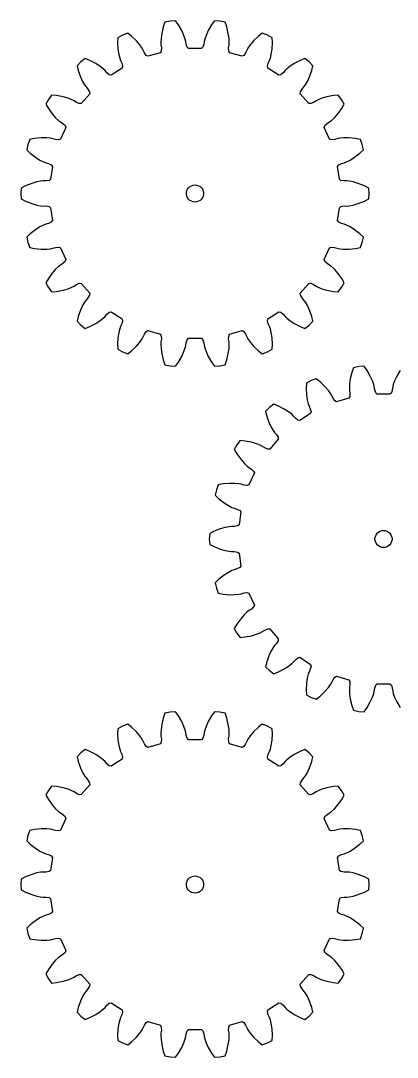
# Model space of a CAD drawing. Extents: x 0 to 193, y 0 to 182.
# Drawn here: x 0 to 66, y 0 to 181.9 of the extents above; entities that cross this region are included whole.
import ezdxf

# ---------------------------------------------------------------- set-up
doc = ezdxf.new("R2010")
doc.units = 0

msp = doc.modelspace()

# ---------------------------------------------------------------- linework, layer by layer
for p, q in [((27.16, 181.89), (26.21, 181.82)), ((27.66, 181.17), (27.16, 181.89)), ((33.96, 181.89), (33.45, 181.17)), ((34.91, 181.82), (33.96, 181.89)), ((25, 180.79), (24.73, 179.66)), ((25.28, 181.62), (25, 180.79)), ((26.21, 181.82), (25.28, 181.62)), ((28.24, 180.16), (27.66, 181.17)), ((28.62, 179.32), (28.24, 180.16)), ((32.87, 180.16), (32.5, 179.32)), ((33.45, 181.17), (32.87, 180.16)), ((35.84, 181.62), (34.91, 181.82)), ((36.12, 180.79), (35.84, 181.62)), ((36.39, 179.66), (36.12, 180.79)), ((17.03, 178.91), (16.99, 178.04)), ((17.86, 179.37), (17.03, 178.91)), ((18.75, 179.7), (17.86, 179.37)), ((19.44, 179.16), (18.75, 179.7)), ((20.28, 178.35), (19.44, 179.16)), ((20.88, 177.65), (20.28, 178.35)), ((24.6, 178.75), (24.57, 178.07)), ((24.73, 179.66), (24.6, 178.75)), ((28.84, 178.68), (28.62, 179.32)), ((28.94, 178.25), (28.84, 178.68)), ((29.01, 177.75), (28.94, 178.25)), ((32.17, 178.25), (32.1, 177.75)), ((32.27, 178.68), (32.17, 178.25)), ((32.5, 179.32), (32.27, 178.68)), ((36.52, 178.75), (36.39, 179.66)), ((36.55, 178.07), (36.52, 178.75)), ((40.84, 178.35), (40.24, 177.65)), ((41.67, 179.16), (40.84, 178.35)), ((42.36, 179.7), (41.67, 179.16)), ((43.25, 179.37), (42.36, 179.7)), ((44.09, 178.91), (43.25, 179.37)), ((44.12, 178.04), (44.09, 178.91)), ((16.99, 178.04), (17.05, 176.88)), ((17.05, 176.88), (17.18, 175.97)), ((21.27, 177.1), (20.88, 177.65)), ((21.49, 176.72), (21.27, 177.1)), ((21.7, 176.26), (21.49, 176.72)), ((24.64, 176.58), (24.49, 176.28)), ((24.57, 178.07), (24.59, 177.63)), ((24.59, 177.63), (24.66, 177.13)), ((24.66, 177.13), (24.64, 176.58)), ((29.19, 177.23), (29.01, 177.75)), ((29.42, 176.99), (29.19, 177.23)), ((31.7, 176.99), (29.42, 176.99)), ((31.93, 177.23), (31.7, 176.99)), ((32.1, 177.75), (31.93, 177.23)), ((36.45, 177.13), (36.52, 177.63)), ((36.47, 176.58), (36.45, 177.13)), ((36.63, 176.28), (36.47, 176.58)), ((36.52, 177.63), (36.55, 178.07)), ((39.62, 176.72), (39.42, 176.26)), ((39.84, 177.1), (39.62, 176.72)), ((40.24, 177.65), (39.84, 177.1)), ((43.93, 175.97), (44.07, 176.88)), ((44.07, 176.88), (44.12, 178.04)), ((10.55, 174.67), (9.87, 173.99)), ((11.31, 175.24), (10.55, 174.67)), ((12.12, 174.91), (11.31, 175.24)), ((13.15, 174.37), (12.12, 174.91)), ((17.18, 175.97), (17.35, 175.3)), ((17.35, 175.3), (17.49, 174.89)), ((17.49, 174.89), (17.7, 174.43)), ((22.01, 175.81), (21.7, 176.26)), ((22.31, 175.64), (22.01, 175.81)), ((24.49, 176.28), (22.31, 175.64)), ((38.81, 175.64), (36.63, 176.28)), ((39.1, 175.81), (38.81, 175.64)), ((39.42, 176.26), (39.1, 175.81)), ((43.41, 174.43), (43.62, 174.89)), ((43.62, 174.89), (43.77, 175.3)), ((43.77, 175.3), (43.93, 175.97)), ((48.99, 174.91), (47.96, 174.37)), ((49.81, 175.24), (48.99, 174.91)), ((50.57, 174.67), (49.81, 175.24)), ((51.24, 173.99), (50.57, 174.67)), ((9.87, 173.99), (10.08, 173.14)), ((10.08, 173.14), (10.47, 172.05)), ((13.92, 173.87), (13.15, 174.37)), ((14.46, 173.45), (13.92, 173.87)), ((14.78, 173.14), (14.46, 173.45)), ((15.1, 172.76), (14.78, 173.14)), ((17.78, 173.57), (15.86, 172.34)), ((17.7, 174.43), (17.84, 173.9)), ((17.84, 173.9), (17.78, 173.57)), ((43.28, 173.9), (43.41, 174.43)), ((43.34, 173.57), (43.28, 173.9)), ((45.26, 172.34), (43.34, 173.57)), ((46.34, 173.14), (46.01, 172.76)), ((46.66, 173.45), (46.34, 173.14)), ((47.19, 173.87), (46.66, 173.45)), ((47.96, 174.37), (47.19, 173.87)), ((50.65, 172.05), (51.03, 173.14)), ((51.03, 173.14), (51.24, 173.99)), ((10.47, 172.05), (10.85, 171.21)), ((10.85, 171.21), (11.2, 170.62)), ((15.53, 172.42), (15.1, 172.76)), ((15.86, 172.34), (15.53, 172.42)), ((45.59, 172.42), (45.26, 172.34)), ((46.01, 172.76), (45.59, 172.42)), ((49.92, 170.62), (50.26, 171.21)), ((50.26, 171.21), (50.65, 172.05)), ((11.2, 170.62), (11.45, 170.26)), ((11.45, 170.26), (11.78, 169.88)), ((11.78, 169.88), (12.06, 169.41)), ((12.06, 169.41), (12.1, 169.08)), ((49.02, 169.08), (49.05, 169.41)), ((49.05, 169.41), (49.33, 169.88)), ((49.33, 169.88), (49.66, 170.26)), ((49.66, 170.26), (49.92, 170.62)), ((4.85, 168.09), (4.4, 167.26)), ((5.42, 168.85), (4.85, 168.09)), ((6.29, 168.77), (5.42, 168.85)), ((7.43, 168.54), (6.29, 168.77)), ((8.32, 168.28), (7.43, 168.54)), ((8.95, 168.03), (8.32, 168.28)), ((9.34, 167.82), (8.95, 168.03)), ((9.76, 167.55), (9.34, 167.82)), ((10.27, 167.34), (9.76, 167.55)), ((10.6, 167.36), (10.27, 167.34)), ((12.1, 169.08), (10.6, 167.36)), ((50.51, 167.36), (49.02, 169.08)), ((50.85, 167.34), (50.51, 167.36)), ((51.36, 167.55), (50.85, 167.34)), ((51.78, 167.82), (51.36, 167.55)), ((52.17, 168.03), (51.78, 167.82)), ((52.8, 168.28), (52.17, 168.03)), ((53.68, 168.54), (52.8, 168.28)), ((54.82, 168.77), (53.68, 168.54)), ((55.69, 168.85), (54.82, 168.77)), ((56.26, 168.09), (55.69, 168.85)), ((56.72, 167.26), (56.26, 168.09)), ((4.4, 167.26), (4.84, 166.5)), ((4.84, 166.5), (5.51, 165.56)), ((5.51, 165.56), (6.12, 164.86)), ((55, 164.86), (55.6, 165.56)), ((55.6, 165.56), (56.28, 166.5)), ((56.28, 166.5), (56.72, 167.26)), ((6.12, 164.86), (6.61, 164.4)), ((6.61, 164.4), (6.96, 164.12)), ((6.96, 164.12), (7.39, 163.85)), ((7.39, 163.85), (7.79, 163.48)), ((53.33, 163.48), (53.73, 163.85)), ((53.73, 163.85), (54.15, 164.12)), ((54.15, 164.12), (54.5, 164.4)), ((54.5, 164.4), (55, 164.86)), ((7.91, 163.17), (6.97, 161.09)), ((7.79, 163.48), (7.91, 163.17)), ((53.2, 163.17), (53.33, 163.48)), ((54.15, 161.09), (53.2, 163.17)), ((1.24, 160.18), (1.04, 159.25)), ((1.57, 161.07), (1.24, 160.18)), ((2.43, 161.24), (1.57, 161.07)), ((3.59, 161.34), (2.43, 161.24)), ((4.51, 161.34), (3.59, 161.34)), ((5.19, 161.27), (4.51, 161.34)), ((5.62, 161.19), (5.19, 161.27)), ((6.1, 161.04), (5.62, 161.19)), ((6.65, 160.98), (6.1, 161.04)), ((6.97, 161.09), (6.65, 160.98)), ((54.47, 160.98), (54.15, 161.09)), ((55.01, 161.04), (54.47, 160.98)), ((55.5, 161.19), (55.01, 161.04)), ((55.93, 161.27), (55.5, 161.19)), ((56.61, 161.34), (55.93, 161.27)), ((57.53, 161.34), (56.61, 161.34)), ((58.68, 161.24), (57.53, 161.34)), ((59.55, 161.07), (58.68, 161.24)), ((59.88, 160.18), (59.55, 161.07)), ((60.08, 159.25), (59.88, 160.18)), ((1.04, 159.25), (1.67, 158.65)), ((1.67, 158.65), (2.59, 157.94)), ((58.53, 157.94), (59.44, 158.65)), ((59.44, 158.65), (60.08, 159.25)), ((2.59, 157.94), (3.37, 157.44)), ((3.37, 157.44), (3.97, 157.13)), ((3.97, 157.13), (4.38, 156.97)), ((4.38, 156.97), (4.86, 156.83)), ((4.86, 156.83), (5.35, 156.58)), ((5.35, 156.58), (5.56, 156.32)), ((55.55, 156.32), (55.76, 156.58)), ((55.76, 156.58), (56.25, 156.83)), ((56.25, 156.83), (56.73, 156.97)), ((56.73, 156.97), (57.14, 157.13)), ((57.14, 157.13), (57.75, 157.44)), ((57.75, 157.44), (58.53, 157.94)), ((5.56, 156.32), (5.24, 154.06)), ((55.88, 154.06), (55.55, 156.32)), ((0.85, 152.92), (0.07, 152.52)), ((1.93, 153.35), (0.85, 152.92)), ((2.81, 153.6), (1.93, 153.35)), ((3.48, 153.73), (2.81, 153.6)), ((3.92, 153.77), (3.48, 153.73)), ((4.42, 153.77), (3.92, 153.77)), ((4.96, 153.87), (4.42, 153.77)), ((5.24, 154.06), (4.96, 153.87)), ((29.44, 152.58), (29.68, 152.79)), ((29.68, 152.79), (29.95, 152.94)), ((29.95, 152.94), (30.25, 153.04)), ((30.25, 153.04), (30.56, 153.07)), ((30.56, 153.07), (30.87, 153.04)), ((30.87, 153.04), (31.17, 152.94)), ((31.17, 152.94), (31.44, 152.79)), ((31.44, 152.79), (31.67, 152.58)), ((56.15, 153.87), (55.88, 154.06)), ((56.69, 153.77), (56.15, 153.87)), ((57.19, 153.77), (56.69, 153.77)), ((57.63, 153.73), (57.19, 153.77)), ((58.3, 153.6), (57.63, 153.73)), ((59.19, 153.35), (58.3, 153.6)), ((60.27, 152.92), (59.19, 153.35)), ((61.05, 152.52), (60.27, 152.92)), ((0.07, 152.52), (0, 151.57)), ((0, 151.57), (0.07, 150.62)), ((29.07, 151.73), (29.13, 152.04)), ((29.07, 151.42), (29.07, 151.73)), ((29.13, 151.11), (29.07, 151.42)), ((29.13, 152.04), (29.26, 152.32)), ((29.26, 150.82), (29.13, 151.11)), ((29.26, 152.32), (29.44, 152.58)), ((31.67, 152.58), (31.86, 152.32)), ((31.86, 152.32), (31.98, 152.04)), ((31.98, 151.11), (31.86, 150.82)), ((31.98, 152.04), (32.05, 151.73)), ((32.05, 151.42), (31.98, 151.11)), ((32.05, 151.73), (32.05, 151.42)), ((61.12, 151.57), (61.05, 152.52)), ((61.05, 150.62), (61.12, 151.57)), ((0.07, 150.62), (0.85, 150.23)), ((0.85, 150.23), (1.93, 149.8)), ((1.93, 149.8), (2.81, 149.54)), ((2.81, 149.54), (3.48, 149.41)), ((3.48, 149.41), (3.92, 149.37)), ((3.92, 149.37), (4.42, 149.38)), ((4.42, 149.38), (4.96, 149.28)), ((4.96, 149.28), (5.24, 149.08)), ((29.44, 150.57), (29.26, 150.82)), ((29.68, 150.36), (29.44, 150.57)), ((29.95, 150.2), (29.68, 150.36)), ((30.25, 150.11), (29.95, 150.2)), ((30.56, 150.07), (30.25, 150.11)), ((30.87, 150.11), (30.56, 150.07)), ((31.17, 150.2), (30.87, 150.11)), ((31.44, 150.36), (31.17, 150.2)), ((31.67, 150.57), (31.44, 150.36)), ((31.86, 150.82), (31.67, 150.57)), ((55.88, 149.08), (56.15, 149.28)), ((56.15, 149.28), (56.69, 149.38)), ((56.69, 149.38), (57.19, 149.37)), ((57.19, 149.37), (57.63, 149.41)), ((57.63, 149.41), (58.3, 149.54)), ((58.3, 149.54), (59.19, 149.8)), ((59.19, 149.8), (60.27, 150.23)), ((60.27, 150.23), (61.05, 150.62)), ((5.24, 149.08), (5.56, 146.83)), ((55.55, 146.83), (55.88, 149.08)), ((3.37, 145.71), (2.59, 145.21)), ((3.97, 146.02), (3.37, 145.71)), ((4.38, 146.18), (3.97, 146.02)), ((4.86, 146.32), (4.38, 146.18)), ((5.35, 146.56), (4.86, 146.32)), ((5.56, 146.83), (5.35, 146.56)), ((55.76, 146.56), (55.55, 146.83)), ((56.25, 146.32), (55.76, 146.56)), ((56.73, 146.18), (56.25, 146.32)), ((57.14, 146.02), (56.73, 146.18)), ((57.75, 145.71), (57.14, 146.02)), ((58.53, 145.21), (57.75, 145.71)), ((1.67, 144.5), (1.04, 143.89)), ((1.04, 143.89), (1.24, 142.96)), ((2.59, 145.21), (1.67, 144.5)), ((59.44, 144.5), (58.53, 145.21)), ((60.08, 143.89), (59.44, 144.5)), ((59.88, 142.96), (60.08, 143.89)), ((1.24, 142.96), (1.57, 142.07)), ((1.57, 142.07), (2.43, 141.91)), ((2.43, 141.91), (3.59, 141.8)), ((4.51, 141.81), (5.19, 141.87)), ((5.19, 141.87), (5.62, 141.96)), ((5.62, 141.96), (6.1, 142.1)), ((6.1, 142.1), (6.65, 142.16)), ((6.65, 142.16), (6.97, 142.05)), ((6.97, 142.05), (7.91, 139.98)), ((53.2, 139.98), (54.15, 142.05)), ((54.15, 142.05), (54.47, 142.16)), ((54.47, 142.16), (55.01, 142.1)), ((55.01, 142.1), (55.5, 141.96)), ((55.5, 141.96), (55.93, 141.87)), ((55.93, 141.87), (56.61, 141.81)), ((57.53, 141.8), (58.68, 141.91)), ((58.68, 141.91), (59.55, 142.07)), ((59.55, 142.07), (59.88, 142.96)), ((3.59, 141.8), (4.51, 141.81)), ((56.61, 141.81), (57.53, 141.8)), ((6.12, 138.28), (5.51, 137.59)), ((6.61, 138.75), (6.12, 138.28)), ((6.96, 139.02), (6.61, 138.75)), ((7.39, 139.29), (6.96, 139.02)), ((7.79, 139.66), (7.39, 139.29)), ((7.91, 139.98), (7.79, 139.66)), ((53.33, 139.66), (53.2, 139.98)), ((53.73, 139.29), (53.33, 139.66)), ((54.15, 139.02), (53.73, 139.29)), ((54.5, 138.75), (54.15, 139.02)), ((55, 138.28), (54.5, 138.75)), ((55.6, 137.59), (55, 138.28)), ((4.84, 136.64), (4.4, 135.89)), ((5.51, 137.59), (4.84, 136.64)), ((56.28, 136.64), (55.6, 137.59)), ((56.72, 135.89), (56.28, 136.64)), ((4.4, 135.89), (4.85, 135.05)), ((4.85, 135.05), (5.42, 134.29)), ((6.29, 134.38), (7.43, 134.6)), ((7.43, 134.6), (8.32, 134.86)), ((8.32, 134.86), (8.95, 135.12)), ((8.95, 135.12), (9.34, 135.32)), ((9.34, 135.32), (9.76, 135.6)), ((9.76, 135.6), (10.27, 135.81)), ((10.27, 135.81), (10.6, 135.79)), ((10.6, 135.79), (12.1, 134.07)), ((49.02, 134.07), (50.51, 135.79)), ((50.51, 135.79), (50.85, 135.81)), ((50.85, 135.81), (51.36, 135.6)), ((51.36, 135.6), (51.78, 135.32)), ((51.78, 135.32), (52.17, 135.12)), ((52.17, 135.12), (52.8, 134.86)), ((52.8, 134.86), (53.68, 134.6)), ((53.68, 134.6), (54.82, 134.38)), ((55.69, 134.29), (56.26, 135.05)), ((56.26, 135.05), (56.72, 135.89)), ((5.42, 134.29), (6.29, 134.38)), ((11.45, 132.88), (11.2, 132.52)), ((11.78, 133.26), (11.45, 132.88)), ((12.06, 133.73), (11.78, 133.26)), ((12.1, 134.07), (12.06, 133.73)), ((49.05, 133.73), (49.02, 134.07)), ((49.33, 133.26), (49.05, 133.73)), ((49.66, 132.88), (49.33, 133.26)), ((49.92, 132.52), (49.66, 132.88)), ((54.82, 134.38), (55.69, 134.29)), ((10.47, 131.1), (10.08, 130)), ((10.85, 131.94), (10.47, 131.1)), ((11.2, 132.52), (10.85, 131.94)), ((50.26, 131.94), (49.92, 132.52)), ((50.65, 131.1), (50.26, 131.94)), ((51.03, 130), (50.65, 131.1)), ((10.08, 130), (9.87, 129.15)), ((9.87, 129.15), (10.55, 128.48)), ((13.15, 128.77), (13.92, 129.27)), ((13.92, 129.27), (14.46, 129.7)), ((14.46, 129.7), (14.78, 130)), ((14.78, 130), (15.1, 130.38)), ((15.1, 130.38), (15.53, 130.73)), ((15.53, 130.73), (15.86, 130.81)), ((15.86, 130.81), (17.78, 129.58)), ((17.84, 129.24), (17.7, 128.71)), ((17.78, 129.58), (17.84, 129.24)), ((43.28, 129.24), (43.34, 129.58)), ((43.41, 128.71), (43.28, 129.24)), ((43.34, 129.58), (45.26, 130.81)), ((45.26, 130.81), (45.59, 130.73)), ((45.59, 130.73), (46.01, 130.38)), ((46.01, 130.38), (46.34, 130)), ((46.34, 130), (46.66, 129.7)), ((46.66, 129.7), (47.19, 129.27)), ((47.19, 129.27), (47.96, 128.77)), ((50.57, 128.48), (51.24, 129.15)), ((51.24, 129.15), (51.03, 130)), ((10.55, 128.48), (11.31, 127.91)), ((11.31, 127.91), (12.12, 128.24)), ((12.12, 128.24), (13.15, 128.77)), ((17.35, 127.84), (17.18, 127.18)), ((17.49, 128.26), (17.35, 127.84)), ((17.7, 128.71), (17.49, 128.26)), ((21.7, 126.89), (22.01, 127.34)), ((22.01, 127.34), (22.31, 127.51)), ((22.31, 127.51), (24.49, 126.87)), ((36.63, 126.87), (38.81, 127.51)), ((38.81, 127.51), (39.1, 127.34)), ((39.1, 127.34), (39.42, 126.89)), ((43.62, 128.26), (43.41, 128.71)), ((43.77, 127.84), (43.62, 128.26)), ((43.93, 127.18), (43.77, 127.84)), ((47.96, 128.77), (48.99, 128.24)), ((48.99, 128.24), (49.81, 127.91)), ((49.81, 127.91), (50.57, 128.48)), ((17.05, 126.27), (16.99, 125.11)), ((17.18, 127.18), (17.05, 126.27)), ((20.88, 125.49), (21.27, 126.05)), ((21.27, 126.05), (21.49, 126.43)), ((21.49, 126.43), (21.7, 126.89)), ((24.49, 126.87), (24.64, 126.56)), ((24.59, 125.52), (24.57, 125.08)), ((24.66, 126.02), (24.59, 125.52)), ((24.64, 126.56), (24.66, 126.02)), ((29.01, 125.39), (29.19, 125.91)), ((29.19, 125.91), (29.42, 126.16)), ((29.42, 126.16), (31.7, 126.16)), ((31.7, 126.16), (31.93, 125.91)), ((31.93, 125.91), (32.1, 125.39)), ((36.45, 126.02), (36.47, 126.56)), ((36.52, 125.52), (36.45, 126.02)), ((36.47, 126.56), (36.63, 126.87)), ((36.55, 125.08), (36.52, 125.52)), ((39.42, 126.89), (39.62, 126.43)), ((39.62, 126.43), (39.84, 126.05)), ((39.84, 126.05), (40.24, 125.49)), ((44.07, 126.27), (43.93, 127.18)), ((44.12, 125.11), (44.07, 126.27)), ((16.99, 125.11), (17.03, 124.23)), ((17.03, 124.23), (17.86, 123.78)), ((17.86, 123.78), (18.75, 123.44)), ((18.75, 123.44), (19.44, 123.99)), ((19.44, 123.99), (20.28, 124.79)), ((20.28, 124.79), (20.88, 125.49)), ((24.57, 125.08), (24.6, 124.4)), ((24.6, 124.4), (24.73, 123.49)), ((28.24, 122.98), (28.62, 123.82)), ((28.62, 123.82), (28.84, 124.47)), ((28.84, 124.47), (28.94, 124.89)), ((28.94, 124.89), (29.01, 125.39)), ((32.1, 125.39), (32.17, 124.89)), ((32.17, 124.89), (32.27, 124.47)), ((32.27, 124.47), (32.5, 123.82)), ((32.5, 123.82), (32.87, 122.98)), ((36.39, 123.49), (36.52, 124.4)), ((36.52, 124.4), (36.55, 125.08)), ((40.24, 125.49), (40.84, 124.79)), ((40.84, 124.79), (41.67, 123.99)), ((41.67, 123.99), (42.36, 123.44)), ((42.36, 123.44), (43.25, 123.78)), ((43.25, 123.78), (44.09, 124.23)), ((44.09, 124.23), (44.12, 125.11)), ((24.73, 123.49), (25, 122.36)), ((25, 122.36), (25.28, 121.53)), ((27.16, 121.26), (27.66, 121.97)), ((27.66, 121.97), (28.24, 122.98)), ((32.87, 122.98), (33.45, 121.97)), ((33.45, 121.97), (33.96, 121.26)), ((35.84, 121.53), (36.12, 122.36)), ((36.12, 122.36), (36.39, 123.49)), ((25.28, 121.53), (26.21, 121.33)), ((26.21, 121.33), (27.16, 121.26)), ((33.96, 121.26), (34.91, 121.33)), ((34.91, 121.33), (35.84, 121.53)), ((58.05, 120.16), (57.78, 119.03)), ((58.34, 120.99), (58.05, 120.16)), ((59.27, 121.19), (58.34, 120.99)), ((60.22, 121.26), (59.27, 121.19)), ((60.72, 120.54), (60.22, 121.26)), ((61.3, 119.53), (60.72, 120.54)), ((66.51, 120.54), (65.93, 119.53)), ((50.09, 118.28), (50.05, 117.41)), ((50.92, 118.74), (50.09, 118.28)), ((51.81, 119.07), (50.92, 118.74)), ((52.5, 118.53), (51.81, 119.07)), ((53.34, 117.72), (52.5, 118.53)), ((57.78, 119.03), (57.66, 118.12)), ((61.68, 118.69), (61.3, 119.53)), ((61.9, 118.05), (61.68, 118.69)), ((65.55, 118.69), (65.33, 118.05)), ((65.93, 119.53), (65.55, 118.69)), ((50.05, 117.41), (50.11, 116.25)), ((53.94, 117.02), (53.34, 117.72)), ((54.33, 116.47), (53.94, 117.02)), ((54.55, 116.09), (54.33, 116.47)), ((57.66, 118.12), (57.63, 117.44)), ((57.63, 117.44), (57.65, 117)), ((57.65, 117), (57.72, 116.5)), ((57.72, 116.5), (57.7, 115.95)), ((62, 117.62), (61.9, 118.05)), ((62.07, 117.12), (62, 117.62)), ((62.24, 116.61), (62.07, 117.12)), ((62.48, 116.36), (62.24, 116.61)), ((64.99, 116.61), (64.75, 116.36)), ((65.16, 117.12), (64.99, 116.61)), ((65.23, 117.62), (65.16, 117.12)), ((65.33, 118.05), (65.23, 117.62)), ((44.37, 114.61), (43.6, 114.04)), ((45.18, 114.28), (44.37, 114.61)), ((50.11, 116.25), (50.24, 115.34)), ((50.24, 115.34), (50.41, 114.68)), ((50.41, 114.68), (50.55, 114.26)), ((54.76, 115.63), (54.55, 116.09)), ((55.07, 115.18), (54.76, 115.63)), ((55.36, 115.01), (55.07, 115.18)), ((57.55, 115.65), (55.36, 115.01)), ((57.7, 115.95), (57.55, 115.65)), ((64.75, 116.36), (62.48, 116.36)), ((43.6, 114.04), (42.93, 113.37)), ((42.93, 113.37), (43.14, 112.51)), ((46.21, 113.74), (45.18, 114.28)), ((46.98, 113.24), (46.21, 113.74)), ((47.52, 112.82), (46.98, 113.24)), ((47.83, 112.51), (47.52, 112.82)), ((50.83, 112.94), (48.92, 111.71)), ((50.55, 114.26), (50.76, 113.8)), ((50.76, 113.8), (50.9, 113.27)), ((50.9, 113.27), (50.83, 112.94)), ((43.14, 112.51), (43.53, 111.42)), ((43.53, 111.42), (43.91, 110.58)), ((48.16, 112.13), (47.83, 112.51)), ((48.59, 111.79), (48.16, 112.13)), ((48.92, 111.71), (48.59, 111.79)), ((43.91, 110.58), (44.25, 109.99)), ((44.25, 109.99), (44.51, 109.63)), ((44.51, 109.63), (44.84, 109.26)), ((44.84, 109.26), (45.12, 108.79)), ((37.91, 107.46), (37.45, 106.63)), ((38.48, 108.23), (37.91, 107.46)), ((39.35, 108.14), (38.48, 108.23)), ((40.49, 107.92), (39.35, 108.14)), ((41.37, 107.65), (40.49, 107.92)), ((42.01, 107.4), (41.37, 107.65)), ((42.4, 107.19), (42.01, 107.4)), ((45.15, 108.45), (43.66, 106.73)), ((45.12, 108.79), (45.15, 108.45)), ((37.45, 106.63), (37.89, 105.87)), ((37.89, 105.87), (38.57, 104.93)), ((42.82, 106.92), (42.4, 107.19)), ((43.32, 106.71), (42.82, 106.92)), ((43.66, 106.73), (43.32, 106.71)), ((38.57, 104.93), (39.18, 104.23)), ((39.18, 104.23), (39.67, 103.77)), ((39.67, 103.77), (40.02, 103.5)), ((40.02, 103.5), (40.44, 103.22)), ((40.97, 102.54), (40.02, 100.47)), ((40.44, 103.22), (40.84, 102.85)), ((40.84, 102.85), (40.97, 102.54)), ((34.63, 100.44), (34.3, 99.55)), ((35.49, 100.61), (34.63, 100.44)), ((36.65, 100.71), (35.49, 100.61)), ((37.57, 100.71), (36.65, 100.71)), ((38.25, 100.64), (37.57, 100.71)), ((38.68, 100.56), (38.25, 100.64)), ((39.16, 100.41), (38.68, 100.56)), ((39.7, 100.36), (39.16, 100.41)), ((40.02, 100.47), (39.7, 100.36)), ((34.3, 99.55), (34.09, 98.62)), ((34.09, 98.62), (34.73, 98.02)), ((34.73, 98.02), (35.65, 97.31)), ((35.65, 97.31), (36.42, 96.81)), ((36.42, 96.81), (37.03, 96.5)), ((37.03, 96.5), (37.44, 96.34)), ((37.44, 96.34), (37.92, 96.2)), ((37.92, 96.2), (38.41, 95.95)), ((38.62, 95.69), (38.3, 93.43)), ((38.41, 95.95), (38.62, 95.69)), ((35.87, 92.98), (34.99, 92.72)), ((36.54, 93.1), (35.87, 92.98)), ((36.98, 93.14), (36.54, 93.1)), ((37.48, 93.14), (36.98, 93.14)), ((38.02, 93.24), (37.48, 93.14)), ((38.3, 93.43), (38.02, 93.24)), ((33.13, 91.89), (33.06, 90.94)), ((33.06, 90.94), (33.13, 90)), ((33.91, 92.29), (33.13, 91.89)), ((34.99, 92.72), (33.91, 92.29)), ((62.12, 91.1), (62.19, 91.41)), ((62.12, 90.79), (62.12, 91.1)), ((62.19, 91.41), (62.32, 91.69)), ((62.32, 91.69), (62.5, 91.95)), ((62.5, 91.95), (62.73, 92.16)), ((62.73, 92.16), (63.01, 92.31)), ((63.01, 92.31), (63.3, 92.41)), ((63.3, 92.41), (63.62, 92.44)), ((63.62, 92.44), (63.93, 92.41)), ((63.93, 92.41), (64.23, 92.31)), ((64.23, 92.31), (64.5, 92.16)), ((64.5, 92.16), (64.73, 91.95)), ((64.73, 91.95), (64.91, 91.69)), ((64.91, 91.69), (65.04, 91.41)), ((65.04, 91.41), (65.11, 91.1)), ((65.11, 91.1), (65.11, 90.79)), ((33.13, 90), (33.91, 89.6)), ((33.91, 89.6), (34.99, 89.17)), ((34.99, 89.17), (35.87, 88.91)), ((62.19, 90.48), (62.12, 90.79)), ((62.32, 90.19), (62.19, 90.48)), ((62.5, 89.94), (62.32, 90.19)), ((62.73, 89.73), (62.5, 89.94)), ((63.01, 89.57), (62.73, 89.73)), ((63.3, 89.48), (63.01, 89.57)), ((63.62, 89.44), (63.3, 89.48)), ((63.93, 89.48), (63.62, 89.44)), ((64.23, 89.57), (63.93, 89.48)), ((64.5, 89.73), (64.23, 89.57)), ((64.73, 89.94), (64.5, 89.73)), ((64.91, 90.19), (64.73, 89.94)), ((65.04, 90.48), (64.91, 90.19)), ((65.11, 90.79), (65.04, 90.48)), ((35.87, 88.91), (36.54, 88.79)), ((36.54, 88.79), (36.98, 88.75)), ((36.98, 88.75), (37.48, 88.75)), ((37.48, 88.75), (38.02, 88.65)), ((38.02, 88.65), (38.3, 88.45)), ((38.3, 88.45), (38.62, 86.2)), ((37.44, 85.55), (37.03, 85.39)), ((37.92, 85.69), (37.44, 85.55)), ((38.41, 85.93), (37.92, 85.69)), ((38.62, 86.2), (38.41, 85.93)), ((34.73, 83.87), (34.09, 83.26)), ((35.65, 84.58), (34.73, 83.87)), ((36.42, 85.08), (35.65, 84.58)), ((37.03, 85.39), (36.42, 85.08)), ((34.09, 83.26), (34.3, 82.33)), ((34.3, 82.33), (34.63, 81.44)), ((34.63, 81.44), (35.49, 81.28)), ((35.49, 81.28), (36.65, 81.17)), ((36.65, 81.17), (37.57, 81.18)), ((37.57, 81.18), (38.25, 81.25)), ((38.25, 81.25), (38.68, 81.33)), ((38.68, 81.33), (39.16, 81.47)), ((39.16, 81.47), (39.7, 81.53)), ((39.7, 81.53), (40.02, 81.42)), ((40.02, 81.42), (40.97, 79.35)), ((40.02, 78.39), (39.67, 78.12)), ((40.44, 78.66), (40.02, 78.39)), ((40.84, 79.04), (40.44, 78.66)), ((40.97, 79.35), (40.84, 79.04)), ((38.57, 76.96), (37.89, 76.02)), ((39.18, 77.65), (38.57, 76.96)), ((39.67, 78.12), (39.18, 77.65)), ((37.89, 76.02), (37.45, 75.26)), ((37.45, 75.26), (37.91, 74.42)), ((42.01, 74.49), (42.4, 74.69)), ((42.4, 74.69), (42.82, 74.97)), ((42.82, 74.97), (43.32, 75.18)), ((43.32, 75.18), (43.66, 75.16)), ((43.66, 75.16), (45.15, 73.44)), ((37.91, 74.42), (38.48, 73.66)), ((38.48, 73.66), (39.35, 73.75)), ((39.35, 73.75), (40.49, 73.97)), ((40.49, 73.97), (41.37, 74.24)), ((41.37, 74.24), (42.01, 74.49)), ((45.12, 73.1), (44.84, 72.63)), ((45.15, 73.44), (45.12, 73.1)), ((43.91, 71.31), (43.53, 70.47)), ((44.25, 71.89), (43.91, 71.31)), ((44.51, 72.25), (44.25, 71.89)), ((44.84, 72.63), (44.51, 72.25)), ((43.14, 69.37), (42.93, 68.52)), ((43.53, 70.47), (43.14, 69.37)), ((47.52, 69.07), (47.83, 69.37)), ((47.83, 69.37), (48.16, 69.75)), ((48.16, 69.75), (48.59, 70.1)), ((48.59, 70.1), (48.92, 70.18)), ((48.92, 70.18), (50.83, 68.95)), ((42.93, 68.52), (43.6, 67.85)), ((43.6, 67.85), (44.37, 67.28)), ((44.37, 67.28), (45.18, 67.61)), ((45.18, 67.61), (46.21, 68.14)), ((46.21, 68.14), (46.98, 68.65)), ((46.98, 68.65), (47.52, 69.07)), ((50.55, 67.63), (50.41, 67.21)), ((50.76, 68.08), (50.55, 67.63)), ((50.9, 68.61), (50.76, 68.08)), ((50.83, 68.95), (50.9, 68.61)), ((50.11, 65.64), (50.05, 64.48)), ((50.24, 66.55), (50.11, 65.64)), ((50.41, 67.21), (50.24, 66.55)), ((54.33, 65.42), (54.55, 65.8)), ((54.55, 65.8), (54.76, 66.26)), ((54.76, 66.26), (55.07, 66.71)), ((55.07, 66.71), (55.36, 66.88)), ((55.36, 66.88), (57.55, 66.24)), ((57.55, 66.24), (57.7, 65.94)), ((57.7, 65.94), (57.72, 65.39)), ((62.24, 65.28), (62.48, 65.53)), ((62.48, 65.53), (64.75, 65.53)), ((64.75, 65.53), (64.99, 65.28)), ((50.05, 64.48), (50.09, 63.6)), ((52.5, 63.36), (53.34, 64.16)), ((53.34, 64.16), (53.94, 64.86)), ((53.94, 64.86), (54.33, 65.42)), ((57.65, 64.89), (57.63, 64.45)), ((57.63, 64.45), (57.66, 63.77)), ((57.72, 65.39), (57.65, 64.89)), ((57.66, 63.77), (57.78, 62.86)), ((61.68, 63.19), (61.9, 63.84)), ((61.9, 63.84), (62, 64.27)), ((62, 64.27), (62.07, 64.76)), ((62.07, 64.76), (62.24, 65.28)), ((64.99, 65.28), (65.16, 64.76)), ((65.16, 64.76), (65.23, 64.27)), ((65.23, 64.27), (65.33, 63.84)), ((65.33, 63.84), (65.55, 63.19)), ((50.09, 63.6), (50.92, 63.15)), ((50.92, 63.15), (51.81, 62.82)), ((51.81, 62.82), (52.5, 63.36)), ((57.78, 62.86), (58.05, 61.73)), ((60.72, 61.35), (61.3, 62.35)), ((61.3, 62.35), (61.68, 63.19)), ((65.55, 63.19), (65.93, 62.35)), ((65.93, 62.35), (66.51, 61.35)), ((25.28, 60.36), (25, 59.53)), ((26.21, 60.56), (25.28, 60.36)), ((27.16, 60.63), (26.21, 60.56)), ((27.66, 59.91), (27.16, 60.63)), ((33.96, 60.63), (33.45, 59.91)), ((34.91, 60.56), (33.96, 60.63)), ((35.84, 60.36), (34.91, 60.56)), ((36.12, 59.53), (35.84, 60.36)), ((58.05, 61.73), (58.34, 60.9)), ((58.34, 60.9), (59.27, 60.7)), ((59.27, 60.7), (60.22, 60.63)), ((60.22, 60.63), (60.72, 61.35)), ((18.75, 58.44), (17.86, 58.11)), ((19.44, 57.9), (18.75, 58.44)), ((24.73, 58.4), (24.6, 57.49)), ((25, 59.53), (24.73, 58.4)), ((28.24, 58.9), (27.66, 59.91)), ((28.62, 58.07), (28.24, 58.9)), ((32.87, 58.9), (32.5, 58.07)), ((33.45, 59.91), (32.87, 58.9)), ((36.39, 58.4), (36.12, 59.53)), ((36.52, 57.49), (36.39, 58.4)), ((42.36, 58.44), (41.67, 57.9)), ((43.25, 58.11), (42.36, 58.44)), ((17.03, 57.66), (16.99, 56.78)), ((16.99, 56.78), (17.05, 55.62)), ((17.86, 58.11), (17.03, 57.66)), ((20.28, 57.09), (19.44, 57.9)), ((20.88, 56.4), (20.28, 57.09)), ((21.27, 55.84), (20.88, 56.4)), ((24.6, 57.49), (24.57, 56.81)), ((24.57, 56.81), (24.59, 56.37)), ((28.84, 57.42), (28.62, 58.07)), ((28.94, 56.99), (28.84, 57.42)), ((29.01, 56.49), (28.94, 56.99)), ((29.19, 55.98), (29.01, 56.49)), ((32.1, 56.49), (31.93, 55.98)), ((32.17, 56.99), (32.1, 56.49)), ((32.27, 57.42), (32.17, 56.99)), ((32.5, 58.07), (32.27, 57.42)), ((36.55, 56.81), (36.52, 57.49)), ((36.52, 56.37), (36.55, 56.81)), ((40.24, 56.4), (39.84, 55.84)), ((40.84, 57.09), (40.24, 56.4)), ((41.67, 57.9), (40.84, 57.09)), ((44.09, 57.66), (43.25, 58.11)), ((44.07, 55.62), (44.12, 56.78)), ((44.12, 56.78), (44.09, 57.66)), ((17.05, 55.62), (17.18, 54.71)), ((17.18, 54.71), (17.35, 54.05)), ((21.49, 55.46), (21.27, 55.84)), ((21.7, 55), (21.49, 55.46)), ((22.01, 54.55), (21.7, 55)), ((24.49, 55.02), (22.31, 54.38)), ((24.64, 55.32), (24.49, 55.02)), ((24.59, 56.37), (24.66, 55.87)), ((24.66, 55.87), (24.64, 55.32)), ((29.42, 55.73), (29.19, 55.98)), ((31.7, 55.73), (29.42, 55.73)), ((31.93, 55.98), (31.7, 55.73)), ((36.45, 55.87), (36.52, 56.37)), ((36.47, 55.32), (36.45, 55.87)), ((36.63, 55.02), (36.47, 55.32)), ((38.81, 54.38), (36.63, 55.02)), ((39.42, 55), (39.1, 54.55)), ((39.62, 55.46), (39.42, 55)), ((39.84, 55.84), (39.62, 55.46)), ((43.77, 54.05), (43.93, 54.71)), ((43.93, 54.71), (44.07, 55.62)), ((10.55, 53.41), (9.87, 52.74)), ((11.31, 53.98), (10.55, 53.41)), ((12.12, 53.65), (11.31, 53.98)), ((13.15, 53.11), (12.12, 53.65)), ((13.92, 52.61), (13.15, 53.11)), ((17.35, 54.05), (17.49, 53.63)), ((17.49, 53.63), (17.7, 53.17)), ((17.7, 53.17), (17.84, 52.64)), ((22.31, 54.38), (22.01, 54.55)), ((39.1, 54.55), (38.81, 54.38)), ((43.28, 52.64), (43.41, 53.17)), ((43.41, 53.17), (43.62, 53.63)), ((43.62, 53.63), (43.77, 54.05)), ((47.96, 53.11), (47.19, 52.61)), ((48.99, 53.65), (47.96, 53.11)), ((49.81, 53.98), (48.99, 53.65)), ((50.57, 53.41), (49.81, 53.98)), ((51.24, 52.74), (50.57, 53.41)), ((9.87, 52.74), (10.08, 51.88)), ((10.08, 51.88), (10.47, 50.79)), ((14.46, 52.19), (13.92, 52.61)), ((14.78, 51.88), (14.46, 52.19)), ((15.1, 51.5), (14.78, 51.88)), ((15.53, 51.16), (15.1, 51.5)), ((15.86, 51.08), (15.53, 51.16)), ((17.78, 52.31), (15.86, 51.08)), ((17.84, 52.64), (17.78, 52.31)), ((43.34, 52.31), (43.28, 52.64)), ((45.26, 51.08), (43.34, 52.31)), ((45.59, 51.16), (45.26, 51.08)), ((46.01, 51.5), (45.59, 51.16)), ((46.34, 51.88), (46.01, 51.5)), ((46.66, 52.19), (46.34, 51.88)), ((47.19, 52.61), (46.66, 52.19)), ((50.65, 50.79), (51.03, 51.88)), ((51.03, 51.88), (51.24, 52.74)), ((10.47, 50.79), (10.85, 49.95)), ((10.85, 49.95), (11.2, 49.36)), ((11.2, 49.36), (11.45, 49.01)), ((49.66, 49.01), (49.92, 49.36)), ((49.92, 49.36), (50.26, 49.95)), ((50.26, 49.95), (50.65, 50.79)), ((5.42, 47.6), (4.85, 46.84)), ((6.29, 47.51), (5.42, 47.6)), ((7.43, 47.29), (6.29, 47.51)), ((12.1, 47.82), (10.6, 46.1)), ((11.45, 49.01), (11.78, 48.63)), ((11.78, 48.63), (12.06, 48.16)), ((12.06, 48.16), (12.1, 47.82)), ((49.02, 47.82), (49.05, 48.16)), ((50.51, 46.1), (49.02, 47.82)), ((49.05, 48.16), (49.33, 48.63)), ((49.33, 48.63), (49.66, 49.01)), ((54.82, 47.51), (53.68, 47.29)), ((55.69, 47.6), (54.82, 47.51)), ((56.26, 46.84), (55.69, 47.6)), ((4.85, 46.84), (4.4, 46)), ((4.4, 46), (4.84, 45.24)), ((8.32, 47.02), (7.43, 47.29)), ((8.95, 46.77), (8.32, 47.02)), ((9.34, 46.56), (8.95, 46.77)), ((9.76, 46.29), (9.34, 46.56)), ((10.27, 46.08), (9.76, 46.29)), ((10.6, 46.1), (10.27, 46.08)), ((50.85, 46.08), (50.51, 46.1)), ((51.36, 46.29), (50.85, 46.08)), ((51.78, 46.56), (51.36, 46.29)), ((52.17, 46.77), (51.78, 46.56)), ((52.8, 47.02), (52.17, 46.77)), ((53.68, 47.29), (52.8, 47.02)), ((56.72, 46), (56.26, 46.84)), ((56.28, 45.24), (56.72, 46)), ((4.84, 45.24), (5.51, 44.3)), ((5.51, 44.3), (6.12, 43.61)), ((55, 43.61), (55.6, 44.3)), ((55.6, 44.3), (56.28, 45.24)), ((6.12, 43.61), (6.61, 43.14)), ((6.61, 43.14), (6.96, 42.87)), ((6.96, 42.87), (7.39, 42.6)), ((7.91, 41.91), (6.97, 39.84)), ((7.39, 42.6), (7.79, 42.22)), ((7.79, 42.22), (7.91, 41.91)), ((53.2, 41.91), (53.33, 42.22)), ((54.15, 39.84), (53.2, 41.91)), ((53.33, 42.22), (53.73, 42.6)), ((53.73, 42.6), (54.15, 42.87)), ((54.15, 42.87), (54.5, 43.14)), ((54.5, 43.14), (55, 43.61)), ((3.59, 40.08), (2.43, 39.98)), ((4.51, 40.08), (3.59, 40.08)), ((5.19, 40.01), (4.51, 40.08)), ((56.61, 40.08), (55.93, 40.01)), ((57.53, 40.08), (56.61, 40.08)), ((58.68, 39.98), (57.53, 40.08)), ((1.24, 38.92), (1.04, 37.99)), ((1.57, 39.81), (1.24, 38.92)), ((2.43, 39.98), (1.57, 39.81)), ((5.62, 39.93), (5.19, 40.01)), ((6.1, 39.78), (5.62, 39.93)), ((6.65, 39.73), (6.1, 39.78)), ((6.97, 39.84), (6.65, 39.73)), ((54.47, 39.73), (54.15, 39.84)), ((55.01, 39.78), (54.47, 39.73)), ((55.5, 39.93), (55.01, 39.78)), ((55.93, 40.01), (55.5, 39.93)), ((59.55, 39.81), (58.68, 39.98)), ((59.88, 38.92), (59.55, 39.81)), ((60.08, 37.99), (59.88, 38.92)), ((1.04, 37.99), (1.67, 37.39)), ((1.67, 37.39), (2.59, 36.68)), ((2.59, 36.68), (3.37, 36.18)), ((57.75, 36.18), (58.53, 36.68)), ((58.53, 36.68), (59.44, 37.39)), ((59.44, 37.39), (60.08, 37.99)), ((3.37, 36.18), (3.97, 35.87)), ((3.97, 35.87), (4.38, 35.71)), ((4.38, 35.71), (4.86, 35.57)), ((4.86, 35.57), (5.35, 35.32)), ((5.56, 35.06), (5.24, 32.8)), ((5.35, 35.32), (5.56, 35.06)), ((55.55, 35.06), (55.76, 35.32)), ((55.88, 32.8), (55.55, 35.06)), ((55.76, 35.32), (56.25, 35.57)), ((56.25, 35.57), (56.73, 35.71)), ((56.73, 35.71), (57.14, 35.87)), ((57.14, 35.87), (57.75, 36.18)), ((5.24, 32.8), (4.96, 32.61)), ((56.15, 32.61), (55.88, 32.8)), ((0.07, 31.26), (0, 30.31)), ((0.85, 31.66), (0.07, 31.26)), ((1.93, 32.09), (0.85, 31.66)), ((2.81, 32.35), (1.93, 32.09)), ((3.48, 32.47), (2.81, 32.35)), ((3.92, 32.51), (3.48, 32.47)), ((4.42, 32.51), (3.92, 32.51)), ((4.96, 32.61), (4.42, 32.51)), ((29.13, 30.78), (29.26, 31.06)), ((29.26, 31.06), (29.44, 31.32)), ((29.44, 31.32), (29.68, 31.53)), ((29.68, 31.53), (29.95, 31.68)), ((29.95, 31.68), (30.25, 31.78)), ((30.25, 31.78), (30.56, 31.81)), ((30.56, 31.81), (30.87, 31.78)), ((30.87, 31.78), (31.17, 31.68)), ((31.17, 31.68), (31.44, 31.53)), ((31.44, 31.53), (31.67, 31.32)), ((31.67, 31.32), (31.86, 31.06)), ((31.86, 31.06), (31.98, 30.78)), ((56.69, 32.51), (56.15, 32.61)), ((57.19, 32.51), (56.69, 32.51)), ((57.63, 32.47), (57.19, 32.51)), ((58.3, 32.35), (57.63, 32.47)), ((59.19, 32.09), (58.3, 32.35)), ((60.27, 31.66), (59.19, 32.09)), ((61.05, 31.26), (60.27, 31.66)), ((61.12, 30.31), (61.05, 31.26)), ((0, 30.31), (0.07, 29.37)), ((0.07, 29.37), (0.85, 28.97)), ((29.07, 30.47), (29.13, 30.78)), ((29.07, 30.16), (29.07, 30.47)), ((29.13, 29.85), (29.07, 30.16)), ((29.26, 29.56), (29.13, 29.85)), ((29.44, 29.31), (29.26, 29.56)), ((29.68, 29.1), (29.44, 29.31)), ((31.67, 29.31), (31.44, 29.1)), ((31.86, 29.56), (31.67, 29.31)), ((31.98, 29.85), (31.86, 29.56)), ((31.98, 30.78), (32.05, 30.47)), ((32.05, 30.16), (31.98, 29.85)), ((32.05, 30.47), (32.05, 30.16)), ((60.27, 28.97), (61.05, 29.37)), ((61.05, 29.37), (61.12, 30.31)), ((0.85, 28.97), (1.93, 28.54)), ((1.93, 28.54), (2.81, 28.28)), ((2.81, 28.28), (3.48, 28.16)), ((3.48, 28.16), (3.92, 28.12)), ((3.92, 28.12), (4.42, 28.12)), ((4.42, 28.12), (4.96, 28.02)), ((4.96, 28.02), (5.24, 27.82)), ((5.24, 27.82), (5.56, 25.57)), ((29.95, 28.94), (29.68, 29.1)), ((30.25, 28.85), (29.95, 28.94)), ((30.56, 28.81), (30.25, 28.85)), ((30.87, 28.85), (30.56, 28.81)), ((31.17, 28.94), (30.87, 28.85)), ((31.44, 29.1), (31.17, 28.94)), ((55.55, 25.57), (55.88, 27.82)), ((55.88, 27.82), (56.15, 28.02)), ((56.15, 28.02), (56.69, 28.12)), ((56.69, 28.12), (57.19, 28.12)), ((57.19, 28.12), (57.63, 28.16)), ((57.63, 28.16), (58.3, 28.28)), ((58.3, 28.28), (59.19, 28.54)), ((59.19, 28.54), (60.27, 28.97)), ((5.56, 25.57), (5.35, 25.3)), ((55.76, 25.3), (55.55, 25.57)), ((2.59, 23.95), (1.67, 23.24)), ((3.37, 24.45), (2.59, 23.95)), ((3.97, 24.76), (3.37, 24.45)), ((4.38, 24.92), (3.97, 24.76)), ((4.86, 25.06), (4.38, 24.92)), ((5.35, 25.3), (4.86, 25.06)), ((56.25, 25.06), (55.76, 25.3)), ((56.73, 24.92), (56.25, 25.06)), ((57.14, 24.76), (56.73, 24.92)), ((57.75, 24.45), (57.14, 24.76)), ((58.53, 23.95), (57.75, 24.45)), ((59.44, 23.24), (58.53, 23.95)), ((1.67, 23.24), (1.04, 22.63)), ((1.04, 22.63), (1.24, 21.71)), ((60.08, 22.63), (59.44, 23.24)), ((59.88, 21.71), (60.08, 22.63)), ((1.24, 21.71), (1.57, 20.81)), ((1.57, 20.81), (2.43, 20.65)), ((2.43, 20.65), (3.59, 20.55)), ((3.59, 20.55), (4.51, 20.55)), ((4.51, 20.55), (5.19, 20.62)), ((5.19, 20.62), (5.62, 20.7)), ((5.62, 20.7), (6.1, 20.84)), ((6.1, 20.84), (6.65, 20.9)), ((6.65, 20.9), (6.97, 20.79)), ((6.97, 20.79), (7.91, 18.72)), ((53.2, 18.72), (54.15, 20.79)), ((54.15, 20.79), (54.47, 20.9)), ((54.47, 20.9), (55.01, 20.84)), ((55.01, 20.84), (55.5, 20.7)), ((55.5, 20.7), (55.93, 20.62)), ((55.93, 20.62), (56.61, 20.55)), ((56.61, 20.55), (57.53, 20.55)), ((57.53, 20.55), (58.68, 20.65)), ((58.68, 20.65), (59.55, 20.81)), ((59.55, 20.81), (59.88, 21.71)), ((7.79, 18.41), (7.39, 18.03)), ((7.91, 18.72), (7.79, 18.41)), ((53.33, 18.41), (53.2, 18.72)), ((53.73, 18.03), (53.33, 18.41)), ((6.12, 17.02), (5.51, 16.33)), ((6.61, 17.49), (6.12, 17.02)), ((6.96, 17.76), (6.61, 17.49)), ((7.39, 18.03), (6.96, 17.76)), ((54.15, 17.76), (53.73, 18.03)), ((54.5, 17.49), (54.15, 17.76)), ((55, 17.02), (54.5, 17.49)), ((55.6, 16.33), (55, 17.02)), ((4.84, 15.39), (4.4, 14.63)), ((4.4, 14.63), (4.85, 13.79)), ((5.51, 16.33), (4.84, 15.39)), ((56.28, 15.39), (55.6, 16.33)), ((56.26, 13.79), (56.72, 14.63)), ((56.72, 14.63), (56.28, 15.39)), ((4.85, 13.79), (5.42, 13.03)), ((5.42, 13.03), (6.29, 13.12)), ((6.29, 13.12), (7.43, 13.34)), ((7.43, 13.34), (8.32, 13.61)), ((8.32, 13.61), (8.95, 13.86)), ((8.95, 13.86), (9.34, 14.06)), ((9.34, 14.06), (9.76, 14.34)), ((9.76, 14.34), (10.27, 14.55)), ((10.27, 14.55), (10.6, 14.53)), ((10.6, 14.53), (12.1, 12.81)), ((12.1, 12.81), (12.06, 12.47)), ((49.02, 12.81), (50.51, 14.53)), ((49.05, 12.47), (49.02, 12.81)), ((50.51, 14.53), (50.85, 14.55)), ((50.85, 14.55), (51.36, 14.34)), ((51.36, 14.34), (51.78, 14.06)), ((51.78, 14.06), (52.17, 13.86)), ((52.17, 13.86), (52.8, 13.61)), ((52.8, 13.61), (53.68, 13.34)), ((53.68, 13.34), (54.82, 13.12)), ((54.82, 13.12), (55.69, 13.03)), ((55.69, 13.03), (56.26, 13.79)), ((11.2, 11.27), (10.85, 10.68)), ((11.45, 11.62), (11.2, 11.27)), ((11.78, 12), (11.45, 11.62)), ((12.06, 12.47), (11.78, 12)), ((49.33, 12), (49.05, 12.47)), ((49.66, 11.62), (49.33, 12)), ((49.92, 11.27), (49.66, 11.62)), ((50.26, 10.68), (49.92, 11.27)), ((10.47, 9.84), (10.08, 8.74)), ((10.85, 10.68), (10.47, 9.84)), ((14.78, 8.74), (15.1, 9.13)), ((15.1, 9.13), (15.53, 9.47)), ((15.53, 9.47), (15.86, 9.55)), ((15.86, 9.55), (17.78, 8.32)), ((43.34, 8.32), (45.26, 9.55)), ((45.26, 9.55), (45.59, 9.47)), ((45.59, 9.47), (46.01, 9.13)), ((46.01, 9.13), (46.34, 8.74)), ((50.65, 9.84), (50.26, 10.68)), ((51.03, 8.74), (50.65, 9.84)), ((10.08, 8.74), (9.87, 7.89)), ((9.87, 7.89), (10.55, 7.22)), ((12.12, 6.98), (13.15, 7.52)), ((13.15, 7.52), (13.92, 8.02)), ((13.92, 8.02), (14.46, 8.44)), ((14.46, 8.44), (14.78, 8.74)), ((17.7, 7.45), (17.49, 7)), ((17.84, 7.98), (17.7, 7.45)), ((17.78, 8.32), (17.84, 7.98)), ((43.28, 7.98), (43.34, 8.32)), ((43.41, 7.45), (43.28, 7.98)), ((43.62, 7), (43.41, 7.45)), ((46.34, 8.74), (46.66, 8.44)), ((46.66, 8.44), (47.19, 8.02)), ((47.19, 8.02), (47.96, 7.52)), ((47.96, 7.52), (48.99, 6.98)), ((50.57, 7.22), (51.24, 7.89)), ((51.24, 7.89), (51.03, 8.74)), ((10.55, 7.22), (11.31, 6.65)), ((11.31, 6.65), (12.12, 6.98)), ((17.18, 5.92), (17.05, 5.01)), ((17.35, 6.58), (17.18, 5.92)), ((17.49, 7), (17.35, 6.58)), ((21.49, 5.17), (21.7, 5.63)), ((21.7, 5.63), (22.01, 6.08)), ((22.01, 6.08), (22.31, 6.25)), ((22.31, 6.25), (24.49, 5.61)), ((24.49, 5.61), (24.64, 5.31)), ((36.47, 5.31), (36.63, 5.61)), ((36.63, 5.61), (38.81, 6.25)), ((38.81, 6.25), (39.1, 6.08)), ((39.1, 6.08), (39.42, 5.63)), ((39.42, 5.63), (39.62, 5.17)), ((43.77, 6.58), (43.62, 7)), ((43.93, 5.92), (43.77, 6.58)), ((44.07, 5.01), (43.93, 5.92)), ((48.99, 6.98), (49.81, 6.65)), ((49.81, 6.65), (50.57, 7.22)), ((17.05, 5.01), (16.99, 3.85)), ((16.99, 3.85), (17.03, 2.97)), ((20.28, 3.54), (20.88, 4.23)), ((20.88, 4.23), (21.27, 4.79)), ((21.27, 4.79), (21.49, 5.17)), ((24.59, 4.26), (24.57, 3.82)), ((24.57, 3.82), (24.6, 3.14)), ((24.66, 4.76), (24.59, 4.26)), ((24.64, 5.31), (24.66, 4.76)), ((28.94, 3.64), (29.01, 4.13)), ((29.01, 4.13), (29.19, 4.65)), ((29.19, 4.65), (29.42, 4.9)), ((29.42, 4.9), (31.7, 4.9)), ((31.7, 4.9), (31.93, 4.65)), ((31.93, 4.65), (32.1, 4.13)), ((32.1, 4.13), (32.17, 3.64)), ((36.45, 4.76), (36.47, 5.31)), ((36.52, 4.26), (36.45, 4.76)), ((36.55, 3.82), (36.52, 4.26)), ((36.52, 3.14), (36.55, 3.82)), ((39.62, 5.17), (39.84, 4.79)), ((39.84, 4.79), (40.24, 4.23)), ((40.24, 4.23), (40.84, 3.54)), ((44.12, 3.85), (44.07, 5.01)), ((44.09, 2.97), (44.12, 3.85)), ((17.03, 2.97), (17.86, 2.52)), ((17.86, 2.52), (18.75, 2.19)), ((18.75, 2.19), (19.44, 2.73)), ((19.44, 2.73), (20.28, 3.54)), ((24.6, 3.14), (24.73, 2.23)), ((24.73, 2.23), (25, 1.1)), ((28.24, 1.72), (28.62, 2.56)), ((28.62, 2.56), (28.84, 3.21)), ((28.84, 3.21), (28.94, 3.64)), ((32.17, 3.64), (32.27, 3.21)), ((32.27, 3.21), (32.5, 2.56)), ((32.5, 2.56), (32.87, 1.72)), ((36.12, 1.1), (36.39, 2.23)), ((36.39, 2.23), (36.52, 3.14)), ((40.84, 3.54), (41.67, 2.73)), ((41.67, 2.73), (42.36, 2.19)), ((42.36, 2.19), (43.25, 2.52)), ((43.25, 2.52), (44.09, 2.97)), ((25, 1.1), (25.28, 0.27)), ((25.28, 0.27), (26.21, 0.07)), ((26.21, 0.07), (27.16, 0)), ((27.16, 0), (27.66, 0.72)), ((27.66, 0.72), (28.24, 1.72)), ((32.87, 1.72), (33.45, 0.72)), ((33.45, 0.72), (33.96, 0)), ((33.96, 0), (34.91, 0.07)), ((34.91, 0.07), (35.84, 0.27)), ((35.84, 0.27), (36.12, 1.1))]:
    msp.add_line(p, q)

doc.saveas('drawing.dxf')
